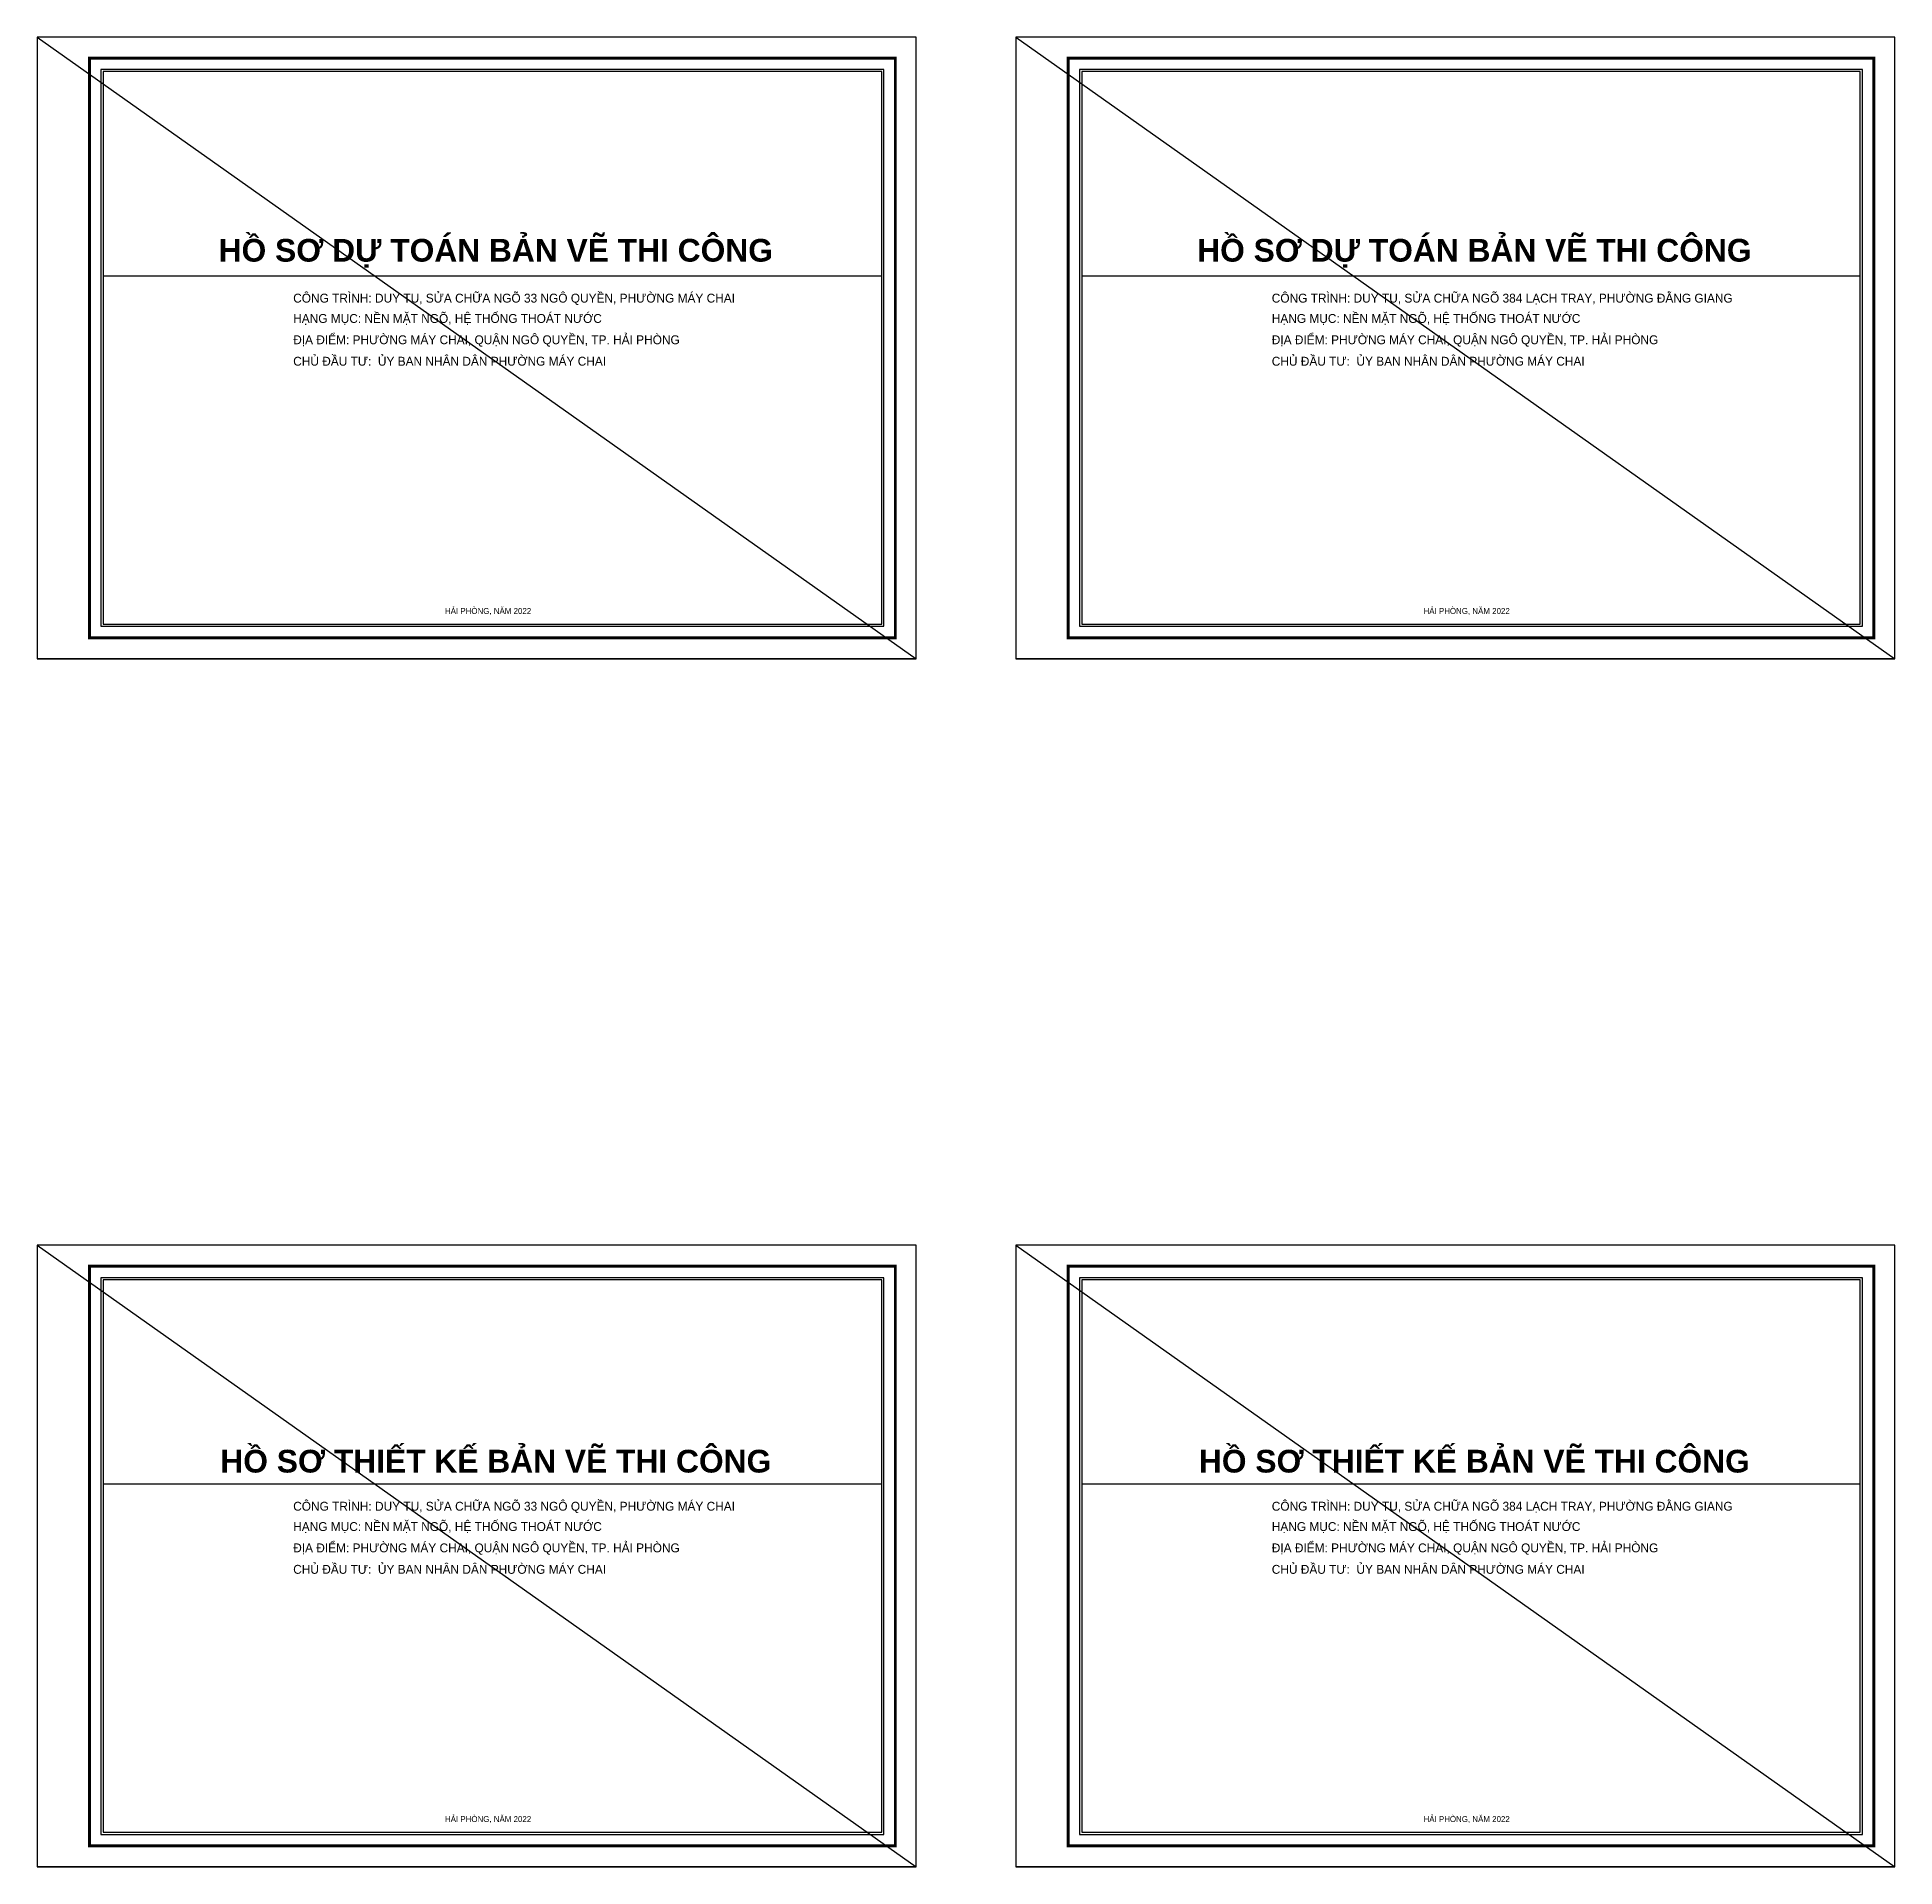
# Model space of a CAD drawing. Extents: x 38769 to 62184, y -3493 to -2143.
# Drawn here: x 61808 to 62184.5, y -3492.9 to -3122 of the extents above; entities outside this region: 1.
import ezdxf
from ezdxf.enums import TextEntityAlignment as Align

# ---------------------------------------------------------------- set-up
doc = ezdxf.new("R2010")
doc.units = 0
doc.header["$MEASUREMENT"] = 0
doc.layers.get('0').update_dxf_attribs({"linetype": 'CONTINUOUS'})
doc.layers.get('DEFPOINTS').update_dxf_attribs({"linetype": 'CONTINUOUS'})
for name, color, linetype in [('Bao 2', 4, 'CONTINUOUS'), ('PLINETALUYTRAI', 1, 'CONTINUOUS'), ('text', 3, 'CONTINUOUS')]:
    doc.layers.add(name, color=color, linetype=linetype)
doc.layers.add('KCS_Plotter', color=11, linetype='CONTINUOUS', plot=False)
doc.layers.add('TUONG', color=51, linetype='CONTINUOUS', lineweight=35)
doc.styles.add('HELVENSH', font='')
doc.styles.add('VNAVANTH', font='')
doc.styles.get('HELVENSH').set_extended_font_data('.VnHelvetInsH', bold=True)
doc.styles.get('VNAVANTH').set_extended_font_data('.VnAvantH')

msp = doc.modelspace()

# ---------------------------------------------------------------- hatches: boundary and pattern name
at = {"layer": 'PLINETALUYTRAI'}
h = msp.add_hatch(dxfattribs=at)
h.set_pattern_fill('ANSI37', color=8, scale=3, style=0)
h.set_pattern_definition([(45, (0, -530.79403), (-0.265165043, 0.265165043), []), (135, (0, -530.79403), (-0.265165043, -0.265165043), [])])
h.paths.add_polyline_path([(38769.45, -2145.36), (38769.51, -2142.7), (38770.63, -2142.73), (38770.57, -2145.38)], flags=9)

# ---------------------------------------------------------------- linework, layer by layer
for points in [[(61820.9, -3241.45), (61979.57, -3241.45), (61979.57, -3128.6), (61820.9, -3128.6)], [(62019.25, -3241.45), (62177.91, -3241.45), (62177.91, -3128.6), (62019.25, -3128.6)], [(61820.9, -3486.34), (61979.57, -3486.34), (61979.57, -3373.49), (61820.9, -3373.49)], [(62019.25, -3486.34), (62177.91, -3486.34), (62177.91, -3373.49), (62019.25, -3373.49)]]:
    msp.add_lwpolyline(points, close=True)
at = {"layer": 'Bao 2'}
for p, q in [((61821.33, -3170.39), (61979.14, -3170.39)), ((62019.67, -3170.39), (62177.49, -3170.39)), ((61821.33, -3415.28), (61979.14, -3415.28)), ((62019.67, -3415.28), (62177.49, -3415.28))]:
    msp.add_line(p, q, dxfattribs=at)
for points in [[(61821.33, -3241.02), (61979.14, -3241.02), (61979.14, -3129.02), (61821.33, -3129.02)], [(62019.67, -3241.02), (62177.49, -3241.02), (62177.49, -3129.02), (62019.67, -3129.02)], [(61821.33, -3485.91), (61979.14, -3485.91), (61979.14, -3373.91), (61821.33, -3373.91)], [(62019.67, -3485.91), (62177.49, -3485.91), (62177.49, -3373.91), (62019.67, -3373.91)]]:
    msp.add_lwpolyline(points, close=True, dxfattribs=at)
at = {"layer": 'DEFPOINTS'}
for p, q in [((61986.14, -3248.02), (61807.96, -3248.02)), ((62184.49, -3248.02), (62006.31, -3248.02)), ((61986.14, -3492.91), (61807.96, -3492.91)), ((62184.49, -3492.91), (62006.31, -3492.91))]:
    msp.add_line(p, q, dxfattribs=at)
for points in [[(61807.96, -3248.02), (61986.14, -3248.02), (61986.14, -3122.02), (61807.96, -3122.02)], [(62006.31, -3248.02), (62184.49, -3248.02), (62184.49, -3122.02), (62006.31, -3122.02)], [(61807.96, -3492.91), (61986.14, -3492.91), (61986.14, -3366.91), (61807.96, -3366.91)], [(62006.31, -3492.91), (62184.49, -3492.91), (62184.49, -3366.91), (62006.31, -3366.91)]]:
    msp.add_lwpolyline(points, close=True, dxfattribs=at)
at = {"layer": 'KCS_Plotter'}
for p, q in [((61807.96, -3122.02), (61986.14, -3248.02)), ((62006.31, -3122.02), (62184.49, -3248.02)), ((61807.96, -3366.91), (61986.14, -3492.91)), ((62006.31, -3366.91), (62184.49, -3492.91))]:
    msp.add_line(p, q, dxfattribs=at)
at = {"layer": 'TUONG', "const_width": 0.594}
for points in [[(61818.57, -3243.78), (61981.9, -3243.78), (61981.9, -3126.27), (61818.57, -3126.27)], [(62016.91, -3243.78), (62180.25, -3243.78), (62180.25, -3126.27), (62016.91, -3126.27)], [(61818.57, -3488.67), (61981.9, -3488.67), (61981.9, -3371.16), (61818.57, -3371.16)], [(62016.91, -3488.67), (62180.25, -3488.67), (62180.25, -3371.16), (62016.91, -3371.16)]]:
    msp.add_lwpolyline(points, close=True, dxfattribs=at)

# ---------------------------------------------------------------- texts
at = {"layer": 'text'}
for s, height, style, p in [('hå s¬ dù to¸n b¶n vÏ thi c«ng', 4.6063, 'HELVENSH', (61900.92, -3165.13)), ('hå s¬ dù to¸n b¶n vÏ thi c«ng', 4.6063, 'HELVENSH', (62099.26, -3165.13)), ('h¶i phßng, n¨m 2022', 1.2, 'VNAVANTH', (61899.36, -3238.27)), ('h¶i phßng, n¨m 2022', 1.2, 'VNAVANTH', (62097.7, -3238.27)), ('hå s¬ thiÕt kÕ b¶n vÏ thi c«ng', 4.6063, 'HELVENSH', (61900.92, -3410.02)), ('hå s¬ thiÕt kÕ b¶n vÏ thi c«ng', 4.6063, 'HELVENSH', (62099.26, -3410.02)), ('h¶i phßng, n¨m 2022', 1.2, 'VNAVANTH', (61899.36, -3483.16)), ('h¶i phßng, n¨m 2022', 1.2, 'VNAVANTH', (62097.7, -3483.16))]:
    msp.add_text(s, height=height, dxfattribs=dict(at, style=style)).set_placement(p, align=Align.MIDDLE)
at = {"layer": 'text', "style": 'VNAVANTH'}
for s, p in [('c«ng tr×nh: duy tu, söa ch÷a ngâ 33 ng« quyÒn, ph\xadêng m¸y chai', (61859.86, -3175.83)), ('c«ng tr×nh: duy tu, söa ch÷a ngâ 384 l¹ch tray, ph\xadêng ®»ng giang', (62058.2, -3175.83)), ('h¹ng môc: nÒn mÆt ngâ, hÖ thèng tho¸t n\xadíc', (61859.86, -3179.95)), ('h¹ng môc: nÒn mÆt ngâ, hÖ thèng tho¸t n\xadíc', (62058.2, -3179.95)), ('®Þa ®iÓm: ph\xadêng m¸y chai, quËn ng« quyÒn, tp. h¶i phßng', (61859.86, -3184.27)), ('®Þa ®iÓm: ph\xadêng m¸y chai, quËn ng« quyÒn, tp. h¶i phßng', (62058.2, -3184.27)), ('chñ ®Çu t\xad:  ñy ban nh©n d©n ph\xadêng m¸y chai', (61859.86, -3188.62)), ('chñ ®Çu t\xad:  ñy ban nh©n d©n ph\xadêng m¸y chai', (62058.2, -3188.62)), ('c«ng tr×nh: duy tu, söa ch÷a ngâ 33 ng« quyÒn, ph\xadêng m¸y chai', (61859.86, -3420.72)), ('c«ng tr×nh: duy tu, söa ch÷a ngâ 384 l¹ch tray, ph\xadêng ®»ng giang', (62058.2, -3420.72)), ('h¹ng môc: nÒn mÆt ngâ, hÖ thèng tho¸t n\xadíc', (61859.86, -3424.84)), ('h¹ng môc: nÒn mÆt ngâ, hÖ thèng tho¸t n\xadíc', (62058.2, -3424.84)), ('®Þa ®iÓm: ph\xadêng m¸y chai, quËn ng« quyÒn, tp. h¶i phßng', (61859.86, -3429.16)), ('®Þa ®iÓm: ph\xadêng m¸y chai, quËn ng« quyÒn, tp. h¶i phßng', (62058.2, -3429.16)), ('chñ ®Çu t\xad:  ñy ban nh©n d©n ph\xadêng m¸y chai', (61859.86, -3433.51)), ('chñ ®Çu t\xad:  ñy ban nh©n d©n ph\xadêng m¸y chai', (62058.2, -3433.51))]:
    msp.add_text(s, height=1.8, dxfattribs=at).set_placement(p)

doc.saveas('drawing.dxf')
